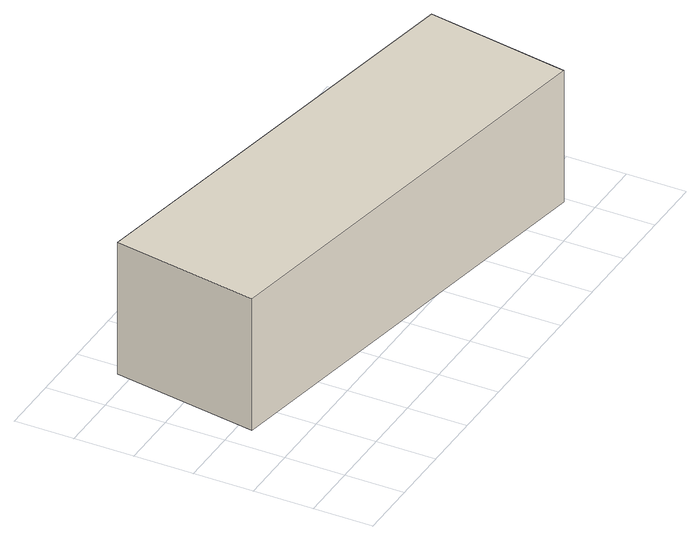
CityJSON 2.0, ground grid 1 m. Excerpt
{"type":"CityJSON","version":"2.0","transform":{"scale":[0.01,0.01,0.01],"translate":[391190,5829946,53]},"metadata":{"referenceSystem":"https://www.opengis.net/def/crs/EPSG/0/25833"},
"CityObjects":{
"building1":{"type":"Building","attributes":{"Gemeindeschluessel":"11000003","BezugspunktDach":"2200","function":"51009_1610","measuredHeight":2.35,"storeysAboveGround":0},"address":[{"country":"Germany","locality":"Berlin"}],"geometry":[{"type":"Solid","lod":"1","boundaries":[[[[0,1,2,3]],[[4,5,6,7]],[[4,7,3,2]],[[5,4,2,1]],[[6,5,1,0]],[[7,6,0,3]]]]}]}
},
"vertices":[
[792,48,269],[834,291,269],[82,423,269],[42,177,269],[82,423,34],[834,291,34],[792,48,34],[42,177,34]
]}
